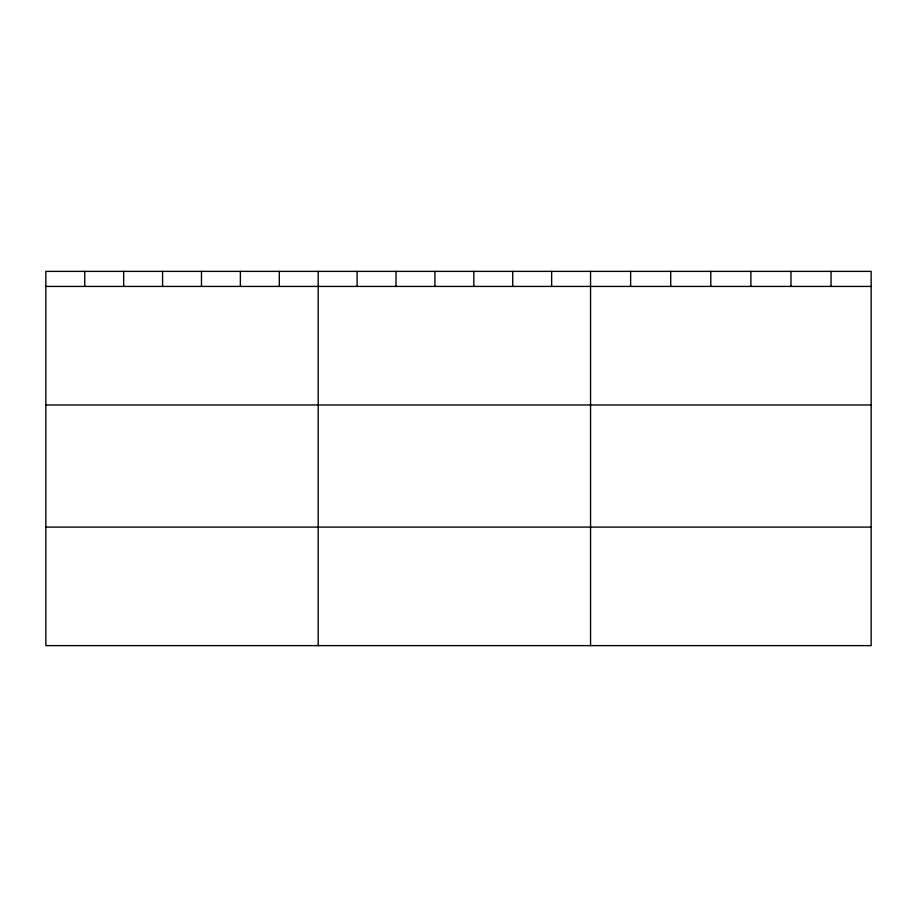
<?xml version="1.0" encoding="UTF-8"?>
<svg xmlns="http://www.w3.org/2000/svg" width="917" height="917" viewBox="0 0 917 917"><rect width="100%" height="100%" fill="white"/><g stroke="black" fill="none" stroke-linecap="round" stroke-linejoin="round"><path stroke-width="1.38" d="M871.15 286.425L871.15 645.625L45.85 645.625L45.85 271.375L871.15 271.375L871.15 286.425L45.85 286.425M45.85 404.97L871.15 404.97M45.85 527.092L871.15 527.092M831.066 271.375L831.066 286.425M790.981 271.375L790.981 286.425M750.897 271.375L750.897 286.425M710.801 271.375L710.801 286.425M670.717 271.375L670.717 286.425M630.632 271.375L630.632 286.425M590.548 271.375L590.548 645.625M551.644 271.375L551.644 286.425M512.729 271.375L512.729 286.425M473.825 271.375L473.825 286.425M434.922 271.375L434.922 286.425M396.018 271.375L396.018 286.425M357.103 271.375L357.103 286.425M318.199 271.375L318.199 645.625M279.295 271.375L279.295 286.425M240.38 271.375L240.38 286.425M201.476 271.375L201.476 286.425M162.573 271.375L162.573 286.425M123.669 271.375L123.669 286.425M84.754 271.375L84.754 286.425"/></g></svg>
